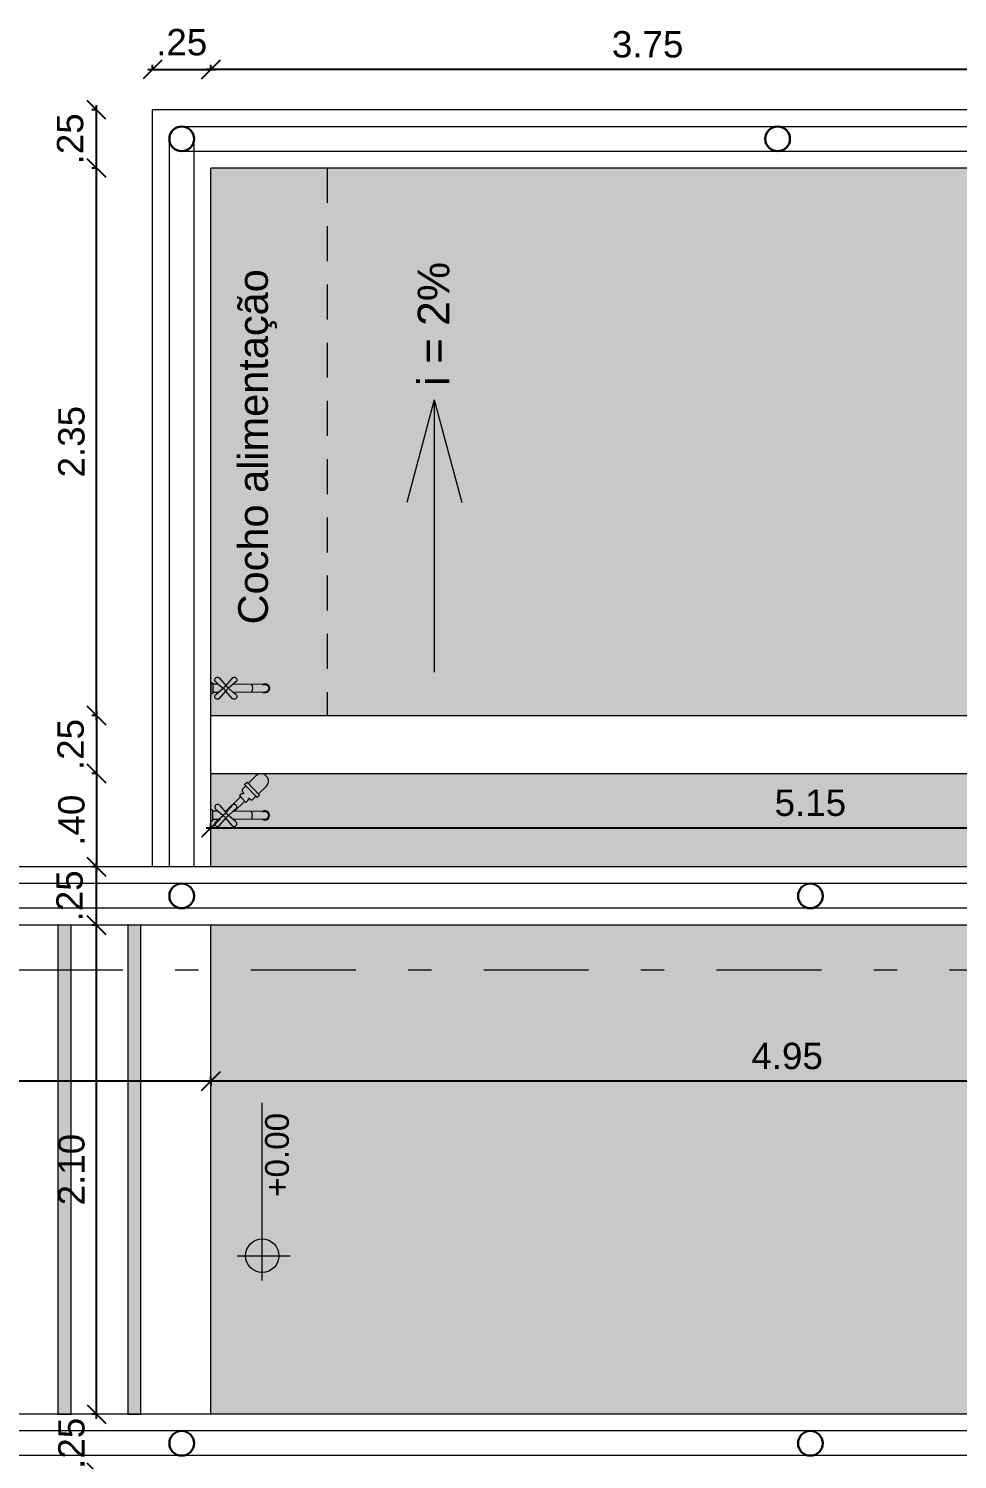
# Model space of a CAD drawing. Header units: millimetres. Extents: x 208240.8 to 208296.7, y 9278566.6 to 9278583.
# Drawn here: x 208253.77 to 208257.75, y 9278575.87 to 9278582.01 of the extents above; entities that cross this region are included whole.
import ezdxf

# ---------------------------------------------------------------- set-up
doc = ezdxf.new("R2010")
doc.units = ezdxf.units.MM
doc.header["$LTSCALE"] = 0.3
doc.header["$MEASUREMENT"] = 0
doc.linetypes.add('DASHDOT', pattern=[1, 0.5, -0.25, 0, -0.25])
doc.linetypes.add('Dashed', pattern=[0.75, 0.5, -0.25])
for name, color, linetype, lineweight in [('A -CORTE', 252, 'DASHDOT', 13), ('A-COTAS', 12, 'Continuous', 9), ('A-HACHU', 9, 'Continuous', 0), ('A-PAREDE', 5, 'Continuous', 30), ('A-PROJEÇÃO', 251, 'Dashed', 13), ('A-VISTA01', 1, 'Continuous', 20), ('A-VISTA03', 3, 'Continuous', 9), ('A-VISTA04', 4, 'Continuous', 9), ('A-VISTA06', 6, 'Continuous', 0), ('A_PISO', 251, 'Continuous', 9)]:
    doc.layers.add(name, color=color, linetype=linetype, lineweight=lineweight)
doc.layers.add('A-Hachuras', color=8, linetype='Continuous')
doc.layers.add('A-PISO', color=251, linetype='Continuous')
doc.layers.add('A-TEXTO1', color=7, linetype='Continuous', lineweight=13, true_color=0x000000)
doc.styles.add('A2 Arquitetos', font='arial.ttf')
doc.styles.add('R60_1-75', font='arial.ttf')
doc.dimstyles.new('1-75', dxfattribs={"dimtxt": 0.113, "dimasz": 0.08, "dimexe": 0.02, "dimexo": 0.1, "dimgap": 0.05, "dimtad": 1, "dimzin": 4, "dimdsep": 46, "dimtxsty": 'R60_1-75', "dimblk1": 'OBLIQUE', "dimblk2": 'OBLIQUE', "dimsah": 1, "dimcen": 0.09, "dimdle": 0.02, "dimclrd": 7, "dimclre": 7, "dimclrt": 12, "dimadec": 0, "dimazin": 0, "dimtfac": 1, "dimtix": 1, "dimtofl": 0, "dimtmove": 2, "dimatfit": 0, "dimldrblk": 'OBLIQUE', "dimfxl": 0.1, "dimfxlon": 1, "dimtolj": 1, "dimtzin": 0, "dimarcsym": 0})

# ---------------------------------------------------------------- blocks, each defined once
blk = doc.blocks.new('Curbov')
at = {"layer": 'A-COTAS', "true_color": 0xd4d4d4}
h = blk.add_hatch(color=254, dxfattribs=at)
h.dxf.hatch_style = 1
h.paths.add_polyline_path([(208187.6303, 9278578.1591), (208187.5734, 9278578.1591), (208187.5734, 9278576.0591), (208187.6303, 9278576.0591)])
h.paths.add_polyline_path([(208187.9303, 9278578.1591), (208187.8734, 9278578.1591), (208187.8734, 9278576.0591), (208187.9303, 9278576.0591)])
h.paths.add_polyline_path([(208188.2303, 9278578.1591), (208188.1734, 9278578.1591), (208188.1734, 9278576.0591), (208188.2303, 9278576.0591)])
h.paths.add_polyline_path([(208188.5303, 9278578.1591), (208188.4734, 9278578.1591), (208188.4734, 9278576.0591), (208188.5303, 9278576.0591)])
h.paths.add_polyline_path([(208188.8303, 9278578.1591), (208188.7734, 9278578.1591), (208188.7734, 9278576.0591), (208188.8303, 9278576.0591)])
h.paths.add_polyline_path([(208189.1303, 9278578.1591), (208189.0734, 9278578.1591), (208189.0734, 9278576.0591), (208189.1303, 9278576.0591)])
h.paths.add_polyline_path([(208189.4303, 9278578.1591), (208189.3734, 9278578.1591), (208189.3734, 9278576.0591), (208189.4303, 9278576.0591)])
h.paths.add_polyline_path([(208189.7303, 9278578.1591), (208189.6734, 9278578.1591), (208189.6734, 9278576.0591), (208189.7303, 9278576.0591)])
h.paths.add_polyline_path([(208190.0303, 9278578.1591), (208189.9734, 9278578.1591), (208189.9734, 9278576.0591), (208190.0303, 9278576.0591)])
h.paths.add_polyline_path([(208190.3303, 9278578.1591), (208190.2734, 9278578.1591), (208190.2734, 9278576.0591), (208190.3303, 9278576.0591)])
h.paths.add_polyline_path([(208190.6303, 9278578.1591), (208190.5734, 9278578.1591), (208190.5734, 9278576.0591), (208190.6303, 9278576.0591)])
h.paths.add_polyline_path([(208190.9303, 9278578.1591), (208190.8734, 9278578.1591), (208190.8734, 9278576.0591), (208190.9303, 9278576.0591)])
h.paths.add_polyline_path([(208191.2303, 9278578.1591), (208191.1734, 9278578.1591), (208191.1734, 9278576.0591), (208191.2303, 9278576.0591)])
h.paths.add_polyline_path([(208191.5303, 9278578.1591), (208191.4734, 9278578.1591), (208191.4734, 9278576.0591), (208191.5303, 9278576.0591)])
h.paths.add_polyline_path([(208191.8303, 9278578.1591), (208191.7734, 9278578.1591), (208191.7734, 9278576.0591), (208191.8303, 9278576.0591)])
h.paths.add_polyline_path([(208192.1303, 9278578.1591), (208192.0734, 9278578.1591), (208192.0734, 9278576.0591), (208192.1303, 9278576.0591)])
at = {"layer": 'A-HACHU', "true_color": 0xc7c8ca}
h = blk.add_hatch(dxfattribs=at)
h.set_pattern_fill('AR-B88', color=9, scale=0.02)
h.set_pattern_definition([(0, (-4e-09, -40.3163), (0, 0.16), []), (90, (-4e-09, -40.3163), (-0.08, 0.16), [0.16, -0.16])])
h.paths.add_polyline_path([(208193.0803, 9278575.8091), (208197.8303, 9278575.8091), (208197.8303, 9278576.0591), (208197.3803, 9278576.0591), (208197.3803, 9278578.1591), (208197.8303, 9278578.1591), (208197.8303, 9278578.4091), (208197.8303, 9278579.0591), (208192.4303, 9278579.0591), (208192.4303, 9278581.4091), (208199.9303, 9278581.4091), (208199.9303, 9278578.4091), (208199.9303, 9278578.1591), (208200.1803, 9278578.1591), (208200.6803, 9278578.1591), (208200.9303, 9278578.1591), (208213.5524, 9278578.1591), (208213.5524, 9278577.3591), (208211.2604, 9278576.0591), (208208.6803, 9278576.0591), (208208.4303, 9278576.0591), (208208.4303, 9278568.3091), (208201.5803, 9278568.3091), (208201.5803, 9278575.8091), (208206.3303, 9278575.8091), (208206.3303, 9278576.0591), (208200.9303, 9278576.0591), (208200.6803, 9278576.0591), (208200.1803, 9278576.0591), (208199.9303, 9278576.0591), (208199.9303, 9278575.8091), (208199.9303, 9278572.1841), (208199.9303, 9278571.9341), (208199.9303, 9278568.3091), (208193.0803, 9278568.3091)])
h.paths.add_polyline_path([(208192.4303, 9278578.1591), (208197.3803, 9278578.1591), (208197.3803, 9278576.0591), (208192.4303, 9278576.0591)], flags=17)
at = {"layer": 'A-Hachuras'}
h = blk.add_hatch(color=131, dxfattribs=at)
h.dxf.hatch_style = 1
h.set_gradient(color1=(184, 255, 255), one_color=1, tint=1, name='CYLINDER')
h.paths.add_polyline_path([(208197.5803, 9278578.8091), (208197.5803, 9278578.4091), (208192.4303, 9278578.4091), (208192.4303, 9278578.8091)])
at = {"layer": 'A-TEXTO1'}
h = blk.add_hatch(color=256, dxfattribs=at)
h.dxf.hatch_style = 1
h.paths.add_polyline_path([(208192.5793, 9278576.7394), (208192.6511, 9278576.7394), (208192.6511, 9278576.8112, 0.414214)])
h.paths.add_polyline_path([(208192.6511, 9278576.7394), (208192.6511, 9278576.6675, 0.414214), (208192.723, 9278576.7394)])
at = {"layer": 'A-PAREDE'}
for centre in [(208192.3053, 9278581.5341), (208194.8647, 9278581.5341), (208192.3053, 9278578.2841), (208195.0053, 9278578.2841), (208192.3053, 9278575.9341), (208195.0053, 9278575.9341)]:
    blk.add_circle(centre, 0.053, dxfattribs=at)
at = {"layer": 'A-PISO', "linetype": 'Continuous', "lineweight": 13}
for q in [(208193.2715, 9278579.9732), (208193.5077, 9278579.9732), (208193.3896, 9278579.245)]:
    blk.add_line((208193.3896, 9278580.4139), q, dxfattribs=at)
at = {"layer": 'A-PROJEÇÃO'}
blk.add_line((208192.9303, 9278581.4091), (208192.9303, 9278579.0591), dxfattribs=at)
at = {"layer": 'A-TEXTO1'}
for p, q in [((208192.6511, 9278576.6329), (208192.6511, 9278577.3958)), ((208192.5437, 9278576.7394), (208192.7709, 9278576.7394))]:
    blk.add_line(p, q, dxfattribs=at)
blk.add_circle((208192.6511, 9278576.7394), 0.0719, dxfattribs=at)
at = {"layer": 'A-VISTA01'}
for p, q in [((208199.9303, 9278581.6591), (208192.1803, 9278581.6591)), ((208192.1803, 9278578.4091), (208192.1803, 9278581.6591)), ((208199.9303, 9278581.4091), (208192.4303, 9278581.4091)), ((208192.4303, 9278578.4091), (208192.4303, 9278581.4091)), ((208192.4303, 9278578.4091), (208187.2303, 9278578.4091)), ((208197.8303, 9278578.4091), (208192.4303, 9278578.4091)), ((208192.4303, 9278578.1591), (208187.2303, 9278578.1591)), ((208197.8303, 9278578.1591), (208192.1803, 9278578.1591)), ((208192.4303, 9278576.0591), (208187.2303, 9278576.0591)), ((208197.8303, 9278576.0591), (208192.4303, 9278576.0591))]:
    blk.add_line(p, q, dxfattribs=at)
at = {"layer": 'A-VISTA03', "linetype": 'Continuous'}
for p, q in [((208192.4303, 9278579.0591), (208197.8303, 9278579.0591)), ((208192.4303, 9278578.8091), (208197.5803, 9278578.8091))]:
    blk.add_line(p, q, dxfattribs=at)
at = {"layer": 'A-VISTA04'}
for p, q in [((208192.3053, 9278581.5871), (208199.9303, 9278581.5871)), ((208192.2523, 9278578.4091), (208192.2523, 9278581.5341)), ((208192.3583, 9278578.4091), (208192.3583, 9278581.5341)), ((208192.3053, 9278581.4811), (208199.9303, 9278581.4811)), ((208192.3053, 9278578.3371), (208187.3553, 9278578.3371)), ((208197.7053, 9278578.3371), (208192.3053, 9278578.3371)), ((208192.3053, 9278578.2311), (208187.3553, 9278578.2311)), ((208197.7053, 9278578.2311), (208192.3053, 9278578.2311)), ((208192.3053, 9278575.9871), (208187.3553, 9278575.9871)), ((208197.7053, 9278575.9871), (208192.3053, 9278575.9871)), ((208192.3053, 9278575.8811), (208187.3553, 9278575.8811)), ((208197.7053, 9278575.8811), (208192.3053, 9278575.8811))]:
    blk.add_line(p, q, dxfattribs=at)
at = {"layer": 'A-VISTA06', "color": 251, "true_color": 0x666666}
for points in [[(208191.8303, 9278578.1591), (208191.7734, 9278578.1591), (208191.7734, 9278576.0591), (208191.8303, 9278576.0591)], [(208192.1303, 9278578.1591), (208192.0734, 9278578.1591), (208192.0734, 9278576.0591), (208192.1303, 9278576.0591)]]:
    blk.add_lwpolyline(points, close=True, dxfattribs=at)
at = {"layer": 'A_PISO'}
blk.add_line((208192.4303, 9278576.0591), (208192.4303, 9278578.1591), dxfattribs=at)
at = {"layer": 'A-TEXTO1', "lineweight": 13, "ltscale": 0.0005, "style": 'A2 Arquitetos'}
blk.add_text('i = 2%%%', height=0.136, rotation=90, dxfattribs=at).set_placement((208193.4549, 9278580.4728))
at = {"layer": 'A-TEXTO1', "ltscale": 0.0005, "style": 'A2 Arquitetos'}
blk.add_text('+0.00', height=0.102, rotation=90, dxfattribs=at).set_placement((208192.7654, 9278576.9921))
at = {"layer": 'A-TEXTO1', "ltscale": 0.0005, "insert": (208192.5479, 9278581.2209), "char_height": 0.1275, "attachment_point": 3, "rotation": 90, "style": 'A2 Arquitetos'}
blk.add_mtext_dynamic_manual_height_columns('\\pxqc;Cocho alimentação', width=2.017424, gutter_width=30.3147, heights=[0], dxfattribs=at)
blk = doc.blocks.new('_Oblique')
at = {"color": 0, "linetype": 'ByBlock', "lineweight": -2}
blk.add_line((-0.5, -0.5), (0.5, 0.5), dxfattribs=at)
blk = doc.blocks.new('*D146')
at = {"layer": 'A-COTAS', "color": 7, "lineweight": -2, "transparency": 16777216}
for p, q in [((208254.0583, 9278581.4091), (208254.0376, 9278581.4091)), ((208254.0576, 9278579.0391), (208254.0576, 9278581.4291)), ((208254.0583, 9278579.0591), (208254.0376, 9278579.0591))]:
    blk.add_line(p, q, dxfattribs=at)
at = {"layer": 'DEFPOINTS', "color": 0, "transparency": 16777216}
for p in [(208254.0576, 9278581.4091), (208254.548, 9278581.4091), (208254.548, 9278579.0591)]:
    blk.add_point(p, dxfattribs=at)
at = {"layer": 'A-COTAS', "color": 7, "lineweight": -2, "transparency": 16777216, "xscale": 0.08, "yscale": 0.08, "zscale": 0.08}
for p, rotation in [((208254.0576, 9278581.4091), 90), ((208254.0576, 9278579.0591), 270)]:
    blk.add_blockref('_Oblique', p, dxfattribs=dict(at, rotation=rotation))
at = {"layer": 'A-COTAS', "color": 12, "transparency": 16777216, "insert": (208253.9499, 9278580.2341), "char_height": 0.113, "attachment_point": 5, "rotation": 90, "style": 'R60_1-75'}
blk.add_mtext('\\A1;2.35', dxfattribs=at)
blk = doc.blocks.new('*D150')
at = {"layer": 'A-COTAS', "color": 7, "lineweight": -2, "transparency": 16777216}
for p, q in [((208254.0576, 9278576.0591), (208254.0576, 9278576.1391)), ((208254.0583, 9278576.0591), (208254.0376, 9278576.0591)), ((208254.0583, 9278575.8091), (208254.0376, 9278575.8091)), ((208254.0576, 9278575.8091), (208254.0576, 9278575.7291))]:
    blk.add_line(p, q, dxfattribs=at)
at = {"layer": 'DEFPOINTS', "color": 0, "transparency": 16777216}
for p in [(208254.0576, 9278576.0591), (208254.298, 9278576.0591), (208254.548, 9278575.8091)]:
    blk.add_point(p, dxfattribs=at)
at = {"layer": 'A-COTAS', "color": 7, "lineweight": -2, "transparency": 16777216, "xscale": 0.08, "yscale": 0.08, "zscale": 0.08}
for p, rotation in [((208254.0576, 9278576.0591), 270), ((208254.0576, 9278575.8091), 90)]:
    blk.add_blockref('_Oblique', p, dxfattribs=dict(at, rotation=rotation))
at = {"layer": 'A-COTAS', "color": 12, "transparency": 16777216, "insert": (208253.9499, 9278575.9341), "char_height": 0.113, "attachment_point": 5, "rotation": 90, "style": 'R60_1-75'}
blk.add_mtext('\\A1;.25', dxfattribs=at)
blk = doc.blocks.new('*D151')
at = {"layer": 'A-COTAS', "color": 7, "lineweight": -2, "transparency": 16777216}
for p, q in [((208254.0576, 9278576.0391), (208254.0576, 9278578.1791)), ((208254.0583, 9278578.1591), (208254.0376, 9278578.1591)), ((208254.0583, 9278576.0591), (208254.0376, 9278576.0591))]:
    blk.add_line(p, q, dxfattribs=at)
at = {"layer": 'DEFPOINTS', "color": 0, "transparency": 16777216}
for p in [(208254.0576, 9278578.1591), (208254.298, 9278578.1591), (208254.298, 9278576.0591)]:
    blk.add_point(p, dxfattribs=at)
at = {"layer": 'A-COTAS', "color": 7, "lineweight": -2, "transparency": 16777216, "xscale": 0.08, "yscale": 0.08, "zscale": 0.08}
for p, rotation in [((208254.0576, 9278578.1591), 90), ((208254.0576, 9278576.0591), 270)]:
    blk.add_blockref('_Oblique', p, dxfattribs=dict(at, rotation=rotation))
at = {"layer": 'A-COTAS', "color": 12, "transparency": 16777216, "insert": (208253.9499, 9278577.1091), "char_height": 0.113, "attachment_point": 5, "rotation": 90, "style": 'R60_1-75'}
blk.add_mtext('\\A1;2.10', dxfattribs=at)
blk = doc.blocks.new('*D152')
at = {"layer": 'A-COTAS', "color": 7, "lineweight": -2, "transparency": 16777216}
for p, q in [((208254.0576, 9278578.1391), (208254.0576, 9278578.4291)), ((208254.0583, 9278578.4091), (208254.0376, 9278578.4091)), ((208254.0583, 9278578.1591), (208254.0376, 9278578.1591))]:
    blk.add_line(p, q, dxfattribs=at)
at = {"layer": 'DEFPOINTS', "color": 0, "transparency": 16777216}
for p in [(208254.0576, 9278578.4091), (208254.548, 9278578.4091), (208254.298, 9278578.1591)]:
    blk.add_point(p, dxfattribs=at)
at = {"layer": 'A-COTAS', "color": 7, "lineweight": -2, "transparency": 16777216, "xscale": 0.08, "yscale": 0.08, "zscale": 0.08}
for p, rotation in [((208254.0576, 9278578.4091), 90), ((208254.0576, 9278578.1591), 270)]:
    blk.add_blockref('_Oblique', p, dxfattribs=dict(at, rotation=rotation))
at = {"layer": 'A-COTAS', "color": 12, "transparency": 16777216, "insert": (208253.942, 9278578.2841), "char_height": 0.113, "attachment_point": 5, "rotation": 90, "style": 'R60_1-75'}
blk.add_mtext('\\A1;.25', dxfattribs=at)
blk = doc.blocks.new('*D153')
at = {"layer": 'A-COTAS', "color": 7, "lineweight": -2, "transparency": 16777216}
for p, q in [((208254.0583, 9278581.6591), (208254.0376, 9278581.6591)), ((208254.0576, 9278581.3891), (208254.0576, 9278581.6791)), ((208254.0583, 9278581.4091), (208254.0376, 9278581.4091))]:
    blk.add_line(p, q, dxfattribs=at)
at = {"layer": 'DEFPOINTS', "color": 0, "transparency": 16777216}
for p in [(208254.0576, 9278581.6591), (208254.3265, 9278581.6591), (208254.548, 9278581.4091)]:
    blk.add_point(p, dxfattribs=at)
at = {"layer": 'A-COTAS', "color": 7, "lineweight": -2, "transparency": 16777216, "xscale": 0.08, "yscale": 0.08, "zscale": 0.08}
for p, rotation in [((208254.0576, 9278581.6591), 90), ((208254.0576, 9278581.4091), 270)]:
    blk.add_blockref('_Oblique', p, dxfattribs=dict(at, rotation=rotation))
at = {"layer": 'A-COTAS', "color": 12, "transparency": 16777216, "insert": (208253.9443, 9278581.5341), "char_height": 0.113, "attachment_point": 5, "rotation": 90, "style": 'R60_1-75'}
blk.add_mtext('\\A1;.25', dxfattribs=at)
blk = doc.blocks.new('*D154')
at = {"layer": 'A-COTAS', "color": 7, "lineweight": -2, "transparency": 16777216}
for p, q in [((208254.278, 9278581.8318), (208254.568, 9278581.8318)), ((208254.298, 9278581.8311), (208254.298, 9278581.8518)), ((208254.548, 9278581.8311), (208254.548, 9278581.8518))]:
    blk.add_line(p, q, dxfattribs=at)
at = {"layer": 'DEFPOINTS', "color": 0, "transparency": 16777216}
for p in [(208254.548, 9278581.8318), (208254.298, 9278581.6591), (208254.548, 9278581.4091)]:
    blk.add_point(p, dxfattribs=at)
at = {"layer": 'A-COTAS', "color": 7, "lineweight": -2, "transparency": 16777216, "xscale": 0.08, "yscale": 0.08, "zscale": 0.08, "rotation": 180}
blk.add_blockref('_Oblique', (208254.298, 9278581.8318), dxfattribs=at)
at = {"layer": 'A-COTAS', "color": 7, "lineweight": -2, "transparency": 16777216, "xscale": 0.08, "yscale": 0.08, "zscale": 0.08}
blk.add_blockref('_Oblique', (208254.548, 9278581.8318), dxfattribs=at)
at = {"layer": 'A-COTAS', "color": 12, "transparency": 16777216, "insert": (208254.423, 9278581.9485), "char_height": 0.113, "attachment_point": 5, "style": 'R60_1-75'}
blk.add_mtext('\\A1;.25', dxfattribs=at)
blk = doc.blocks.new('*D184')
at = {"layer": 'A-COTAS', "color": 7, "lineweight": -2, "transparency": 16777216}
for p, q in [((208259.498, 9278577.4886), (208259.498, 9278577.5086)), ((208259.518, 9278577.4886), (208254.528, 9278577.4886)), ((208254.548, 9278577.4893), (208254.548, 9278577.4686))]:
    blk.add_line(p, q, dxfattribs=at)
at = {"layer": 'DEFPOINTS', "color": 0, "transparency": 16777216}
for p in [(208254.548, 9278578.1591), (208254.548, 9278577.4886), (208259.498, 9278577.4879)]:
    blk.add_point(p, dxfattribs=at)
at = {"layer": 'A-COTAS', "color": 7, "lineweight": -2, "transparency": 16777216, "xscale": 0.08, "yscale": 0.08, "zscale": 0.08, "rotation": 180}
blk.add_blockref('_Oblique', (208254.548, 9278577.4886), dxfattribs=at)
at = {"layer": 'A-COTAS', "color": 7, "lineweight": -2, "transparency": 16777216, "xscale": 0.08, "yscale": 0.08, "zscale": 0.08}
blk.add_blockref('_Oblique', (208259.498, 9278577.4886), dxfattribs=at)
at = {"layer": 'A-COTAS', "color": 12, "transparency": 16777216, "insert": (208257.023, 9278577.5963), "char_height": 0.113, "attachment_point": 5, "style": 'R60_1-75'}
blk.add_mtext('\\A1;4.95', dxfattribs=at)
blk = doc.blocks.new('*D200')
at = {"layer": 'A-COTAS', "color": 7, "lineweight": -2, "transparency": 16777216}
for p, q in [((208259.718, 9278578.5756), (208254.528, 9278578.5756)), ((208254.548, 9278578.5749), (208254.548, 9278578.5956)), ((208259.698, 9278578.5749), (208259.698, 9278578.5956))]:
    blk.add_line(p, q, dxfattribs=at)
at = {"layer": 'DEFPOINTS', "color": 0, "transparency": 16777216}
for p in [(208254.548, 9278578.5756), (208254.548, 9278578.4091), (208259.698, 9278578.4091)]:
    blk.add_point(p, dxfattribs=at)
at = {"layer": 'A-COTAS', "color": 7, "lineweight": -2, "transparency": 16777216, "xscale": 0.08, "yscale": 0.08, "zscale": 0.08, "rotation": 180}
blk.add_blockref('_Oblique', (208254.548, 9278578.5756), dxfattribs=at)
at = {"layer": 'A-COTAS', "color": 7, "lineweight": -2, "transparency": 16777216, "xscale": 0.08, "yscale": 0.08, "zscale": 0.08}
blk.add_blockref('_Oblique', (208259.698, 9278578.5756), dxfattribs=at)
at = {"layer": 'A-COTAS', "color": 12, "transparency": 16777216, "insert": (208257.123, 9278578.6833), "char_height": 0.113, "attachment_point": 5, "style": 'R60_1-75'}
blk.add_mtext('\\A1;5.15', dxfattribs=at)
blk = doc.blocks.new('*D202')
at = {"layer": 'A-COTAS', "color": 7, "lineweight": -2, "transparency": 16777216}
for p, q in [((208254.0583, 9278579.0591), (208254.0376, 9278579.0591)), ((208254.0576, 9278579.0791), (208254.0576, 9278578.7891)), ((208254.0583, 9278578.8091), (208254.0376, 9278578.8091))]:
    blk.add_line(p, q, dxfattribs=at)
at = {"layer": 'DEFPOINTS', "color": 0, "transparency": 16777216}
for p in [(208254.548, 9278579.0591), (208254.0576, 9278578.8091), (208254.548, 9278578.8091)]:
    blk.add_point(p, dxfattribs=at)
at = {"layer": 'A-COTAS', "color": 7, "lineweight": -2, "transparency": 16777216, "xscale": 0.08, "yscale": 0.08, "zscale": 0.08}
for p, rotation in [((208254.0576, 9278579.0591), 90), ((208254.0576, 9278578.8091), 270)]:
    blk.add_blockref('_Oblique', p, dxfattribs=dict(at, rotation=rotation))
at = {"layer": 'A-COTAS', "color": 12, "transparency": 16777216, "insert": (208253.9465, 9278578.9341), "char_height": 0.113, "attachment_point": 5, "rotation": 90, "style": 'R60_1-75'}
blk.add_mtext('\\A1;.25', dxfattribs=at)
blk = doc.blocks.new('*D203')
at = {"layer": 'A-COTAS', "color": 7, "lineweight": -2, "transparency": 16777216}
for p, q in [((208254.0583, 9278578.8091), (208254.0376, 9278578.8091)), ((208254.0576, 9278578.8291), (208254.0576, 9278578.3891)), ((208254.0583, 9278578.4091), (208254.0376, 9278578.4091))]:
    blk.add_line(p, q, dxfattribs=at)
at = {"layer": 'DEFPOINTS', "color": 0, "transparency": 16777216}
for p in [(208254.548, 9278578.8091), (208254.0576, 9278578.4091), (208254.548, 9278578.4091)]:
    blk.add_point(p, dxfattribs=at)
at = {"layer": 'A-COTAS', "color": 7, "lineweight": -2, "transparency": 16777216, "xscale": 0.08, "yscale": 0.08, "zscale": 0.08}
for p, rotation in [((208254.0576, 9278578.8091), 90), ((208254.0576, 9278578.4091), 270)]:
    blk.add_blockref('_Oblique', p, dxfattribs=dict(at, rotation=rotation))
at = {"layer": 'A-COTAS', "color": 12, "transparency": 16777216, "insert": (208253.9499, 9278578.6091), "char_height": 0.113, "attachment_point": 5, "rotation": 90, "style": 'R60_1-75'}
blk.add_mtext('\\A1;.40', dxfattribs=at)
blk = doc.blocks.new('c10')
at = {"layer": 'A -CORTE', "ltscale": 3}
blk.add_line((208247.9106, 9278577.9647), (208294.9229, 9278577.9647), dxfattribs=at)
blk = doc.blocks.new('*D207')
at = {"layer": 'A-COTAS', "color": 7, "lineweight": -2, "transparency": 16777216}
for p, q in [((208258.3203, 9278581.8318), (208254.528, 9278581.8318)), ((208254.548, 9278581.8311), (208254.548, 9278581.8518)), ((208258.3003, 9278581.8311), (208258.3003, 9278581.8518))]:
    blk.add_line(p, q, dxfattribs=at)
at = {"layer": 'DEFPOINTS', "color": 0, "transparency": 16777216}
for p in [(208254.548, 9278581.8318), (208254.548, 9278581.4091), (208258.3003, 9278581.4091)]:
    blk.add_point(p, dxfattribs=at)
at = {"layer": 'A-COTAS', "color": 7, "lineweight": -2, "transparency": 16777216, "xscale": 0.08, "yscale": 0.08, "zscale": 0.08, "rotation": 180}
blk.add_blockref('_Oblique', (208254.548, 9278581.8318), dxfattribs=at)
at = {"layer": 'A-COTAS', "color": 7, "lineweight": -2, "transparency": 16777216, "xscale": 0.08, "yscale": 0.08, "zscale": 0.08}
blk.add_blockref('_Oblique', (208258.3003, 9278581.8318), dxfattribs=at)
at = {"layer": 'A-COTAS', "color": 12, "transparency": 16777216, "insert": (208256.4242, 9278581.9395), "char_height": 0.113, "attachment_point": 5, "style": 'R60_1-75'}
blk.add_mtext('\\A1;3.75', dxfattribs=at)
blk = doc.blocks.new('torneita')
at = {"color": 251, "lineweight": 0, "true_color": 0x636466}
for p, q in [((208243.9288, 9278568.5118), (208243.9781, 9278568.4688)), ((208243.9541, 9278568.5371), (208243.9694, 9278568.5196)), ((208243.9572, 9278568.5701), (208244.037, 9278568.5701)), ((208243.9572, 9278568.5673), (208243.9572, 9278568.5701)), ((208243.9609, 9278568.5633), (208243.9609, 9278568.5594)), ((208243.9649, 9278568.5554), (208243.9693, 9278568.5554)), ((208243.9693, 9278568.5554), (208244.025, 9278568.5554)), ((208243.9694, 9278568.5196), (208243.9693, 9278568.5554)), ((208243.9694, 9278568.5196), (208243.9971, 9278568.4878)), ((208244.0249, 9278568.5196), (208243.9971, 9278568.4878)), ((208244.0655, 9278568.5118), (208244.0162, 9278568.4688)), ((208244.0249, 9278568.5196), (208244.025, 9278568.5554)), ((208244.0402, 9278568.5371), (208244.0249, 9278568.5196)), ((208244.025, 9278568.5554), (208244.0294, 9278568.5554)), ((208244.0334, 9278568.5633), (208244.0334, 9278568.5594)), ((208244.037, 9278568.5673), (208244.037, 9278568.5701)), ((208243.9288, 9278568.4257), (208243.9781, 9278568.4688)), ((208243.9541, 9278568.4004), (208243.9697, 9278568.4183)), ((208243.9697, 9278568.4183), (208243.9971, 9278568.4497)), ((208243.9707, 9278568.2222), (208243.9697, 9278568.4183)), ((208244.0246, 9278568.4183), (208243.9971, 9278568.4497)), ((208244.0655, 9278568.4257), (208244.0162, 9278568.4688)), ((208244.0236, 9278568.2222), (208244.0246, 9278568.4183)), ((208244.0402, 9278568.4004), (208244.0246, 9278568.4183)), ((208243.9707, 9278568.2222), (208243.9707, 9278568.2062)), ((208244.0236, 9278568.2222), (208244.0236, 9278568.2062))]:
    blk.add_line(p, q, dxfattribs=at)
blk.add_circle((208243.9971, 9278568.4688), 0.0135, dxfattribs=at)
for centre, radius, start, end in [((208243.9406, 9278568.5253), 0.0179, 41.11555, 228.88445), ((208243.9612, 9278568.5673), 0.004, 180, 265.13051), ((208243.9612, 9278568.5673), 0.004, 265.13051, 270), ((208243.9649, 9278568.5594), 0.004, 180, 270), ((208244.0294, 9278568.5594), 0.004, 270, 0), ((208244.033, 9278568.5673), 0.004, 270, 274.86962), ((208244.033, 9278568.5673), 0.004, 274.86962, 0), ((208244.0537, 9278568.5253), 0.0179, 311.11555, 138.88445), ((208243.9406, 9278568.4122), 0.0179, 131.11555, 318.88445), ((208244.0537, 9278568.4122), 0.0179, 221.11555, 48.88445), ((208243.9971, 9278568.3427), 0.0535, 240.36663, 299.63337), ((208243.9971, 9278568.2052), 0.0314, 147.34265, 32.65735), ((208243.9971, 9278568.2062), 0.0264, 180, 0)]:
    blk.add_arc(centre, radius, start, end, dxfattribs=at)
blk = doc.blocks.new('b')
at = {"color": 251, "lineweight": 0, "true_color": 0x636466}
for p, q in [((208244.0944, 9278568.3034), (208244.0944, 9278568.3887)), ((208244.1293, 9278568.3034), (208244.1293, 9278568.429)), ((208244.1194, 9278568.3034), (208244.0844, 9278568.3034)), ((208244.0844, 9278568.3034), (208244.0844, 9278568.2834)), ((208244.0894, 9278568.2834), (208244.0844, 9278568.2834)), ((208244.0894, 9278568.2834), (208244.0894, 9278568.2734)), ((208244.1393, 9278568.3034), (208244.1194, 9278568.3034)), ((208244.1343, 9278568.2834), (208244.1343, 9278568.2734)), ((208244.1393, 9278568.2834), (208244.1343, 9278568.2834)), ((208244.1393, 9278568.3034), (208244.1393, 9278568.2834)), ((208244.0594, 9278568.2371), (208244.0594, 9278568.2171)), ((208244.1643, 9278568.2371), (208244.0594, 9278568.2371)), ((208244.1643, 9278568.2171), (208244.0594, 9278568.2171)), ((208244.0694, 9278568.2634), (208244.0694, 9278568.2371)), ((208244.0694, 9278568.2171), (208244.0694, 9278568.1514)), ((208244.0794, 9278568.2734), (208244.0794, 9278568.2734)), ((208244.0894, 9278568.2734), (208244.0794, 9278568.2734)), ((208244.1443, 9278568.2734), (208244.1343, 9278568.2734)), ((208244.1543, 9278568.2634), (208244.1543, 9278568.2371)), ((208244.1543, 9278568.2171), (208244.1543, 9278568.1514)), ((208244.1643, 9278568.2371), (208244.1643, 9278568.2171)), ((208244.1143, 9278568.1114), (208244.1094, 9278568.1114))]:
    blk.add_line(p, q, dxfattribs=at)
for centre, radius, start, end in [((208244.0794, 9278568.2634), 0.01, 90, 180), ((208244.1443, 9278568.2634), 0.01, 0, 90), ((208244.1094, 9278568.1514), 0.04, 180, 270), ((208244.1143, 9278568.1514), 0.04, 270, 0)]:
    blk.add_arc(centre, radius, start, end, dxfattribs=at)
blk = doc.blocks.new('*D206')
at = {"layer": 'A-COTAS', "color": 7, "lineweight": -2, "transparency": 16777216}
for p, q in [((208254.548, 9278577.4886), (208254.548, 9278577.5086)), ((208254.568, 9278577.4886), (208249.328, 9278577.4886)), ((208249.348, 9278577.4893), (208249.348, 9278577.4686))]:
    blk.add_line(p, q, dxfattribs=at)
at = {"layer": 'DEFPOINTS', "color": 0, "transparency": 16777216}
for p in [(208249.348, 9278578.1591), (208249.348, 9278577.4886), (208254.548, 9278577.4879)]:
    blk.add_point(p, dxfattribs=at)
at = {"layer": 'A-COTAS', "color": 7, "lineweight": -2, "transparency": 16777216, "xscale": 0.08, "yscale": 0.08, "zscale": 0.08, "rotation": 180}
blk.add_blockref('_Oblique', (208249.348, 9278577.4886), dxfattribs=at)
at = {"layer": 'A-COTAS', "color": 7, "lineweight": -2, "transparency": 16777216, "xscale": 0.08, "yscale": 0.08, "zscale": 0.08}
blk.add_blockref('_Oblique', (208254.548, 9278577.4886), dxfattribs=at)
at = {"layer": 'A-COTAS', "color": 12, "transparency": 16777216, "insert": (208251.948, 9278577.5963), "char_height": 0.113, "attachment_point": 5, "style": 'R60_1-75'}
blk.add_mtext('\\A1;5.20', dxfattribs=at)
blk = doc.blocks.new('ARQ BOVINO TGOV')
at = {"xscale": -1}
blk.add_blockref('c10', (208280.3029, -9278575.3896), dxfattribs=at)
at = {"color": 6}
blk.add_blockref('Curbov', (-208201.6603, -9278575.3896), dxfattribs=at)
at = {"color": 1, "lineweight": 40}
for name, p, xscale, yscale, zscale, rotation in [('torneita', (5910438.9491, 132655.2121), -0.6369999999999999, 0.6369999999999999, 0.6369999999999999, 90), ('b', (4997576.462, 4642903.7552), 0.7349999999999995, 0.7349999999999995, 0.7349999999999995, 134.1786749578738), ('torneita', (5910438.9491, -132648.186), 0.6369999999999999, 0.6369999999999999, 0.6369999999999999, 89.99999999999999)]:
    blk.add_blockref(name, p, dxfattribs=dict(at, xscale=xscale, yscale=yscale, zscale=zscale, rotation=rotation))
at = {"layer": 'A-COTAS'}
for base, p1, p2, angle, picture, middle in [((-9.23, 6.4422), (-9.48, 6.2695), (-9.23, 6.0195), 180, '*D154', (-9.355, 6.5589)), ((-9.7203, 6.2695), (-9.23, 6.0195), (-9.4514, 6.2695), 90, '*D153', (-9.8337, 6.1445)), ((-9.7203, 3.4195), (-9.23, 3.6695), (-9.23, 3.4195), 90, '*D202', (-9.8315, 3.5445)), ((-9.7203, 3.0195), (-9.48, 2.7695), (-9.23, 3.0195), 90, '*D152', (-9.836, 2.8945))]:
    dim = blk.add_linear_dim(base=base, p1=p1, p2=p2, angle=angle, dimstyle='1-75', override={"dimfxl": 0.0007, "dimarcsym": 1}, dxfattribs=at)
    dim.commit()
    dim.dimension.update_dxf_attribs({"geometry": picture, "text_midpoint": middle, "dimtype": 128, "insert": (-208263.778, -9278575.3896)})
at = {"layer": 'A-COTAS', "color": 6}
dim = blk.add_linear_dim(base=(-9.23, 6.4422), p1=(-5.4776, 6.0195), p2=(-9.23, 6.0195), angle=180, dimstyle='1-75', override={"dimfxl": 0.0007, "dimarcsym": 1}, dxfattribs=at)
dim.commit()
dim.dimension.update_dxf_attribs({"geometry": '*D207', "text_midpoint": (-7.3538, 6.5499), "insert": (-208263.778, -9278575.3896)})
at = {"layer": 'A-COTAS'}
for base, p1, p2, angle, picture, middle in [((-9.7203, 6.0195), (-9.23, 3.6695), (-9.23, 6.0195), 90, '*D146', (-9.8281, 4.8445)), ((-9.7203, 3.0195), (-9.23, 3.4195), (-9.23, 3.0195), 90, '*D203', (-9.828, 3.2195)), ((-9.23, 3.1859), (-4.08, 3.0195), (-9.23, 3.0195), 180, '*D200', (-6.655, 3.2936)), ((-14.43, 2.099), (-9.23, 2.0983), (-14.43, 2.7695), 180, '*D206', (-11.83, 2.2067)), ((-9.7203, 2.7695), (-9.48, 0.6695), (-9.48, 2.7695), 90, '*D151', (-9.828, 1.7195)), ((-9.23, 2.099), (-4.28, 2.0983), (-9.23, 2.7695), 180, '*D184', (-6.755, 2.2067)), ((-9.7203, 0.6695), (-9.23, 0.4195), (-9.48, 0.6695), 90, '*D150', (-9.828, 0.5445))]:
    dim = blk.add_linear_dim(base=base, p1=p1, p2=p2, angle=angle, dimstyle='1-75', override={"dimfxl": 0.0007, "dimfxlon": 1, "dimarcsym": 1}, dxfattribs=at)
    dim.commit()
    dim.dimension.update_dxf_attribs({"geometry": picture, "text_midpoint": middle, "insert": (-208263.778, -9278575.3896)})

msp = doc.modelspace()

# ---------------------------------------------------------------- block references
msp.add_blockref('ARQ BOVINO TGOV', (208263.778, 9278575.3896))

doc.saveas('drawing.dxf')
